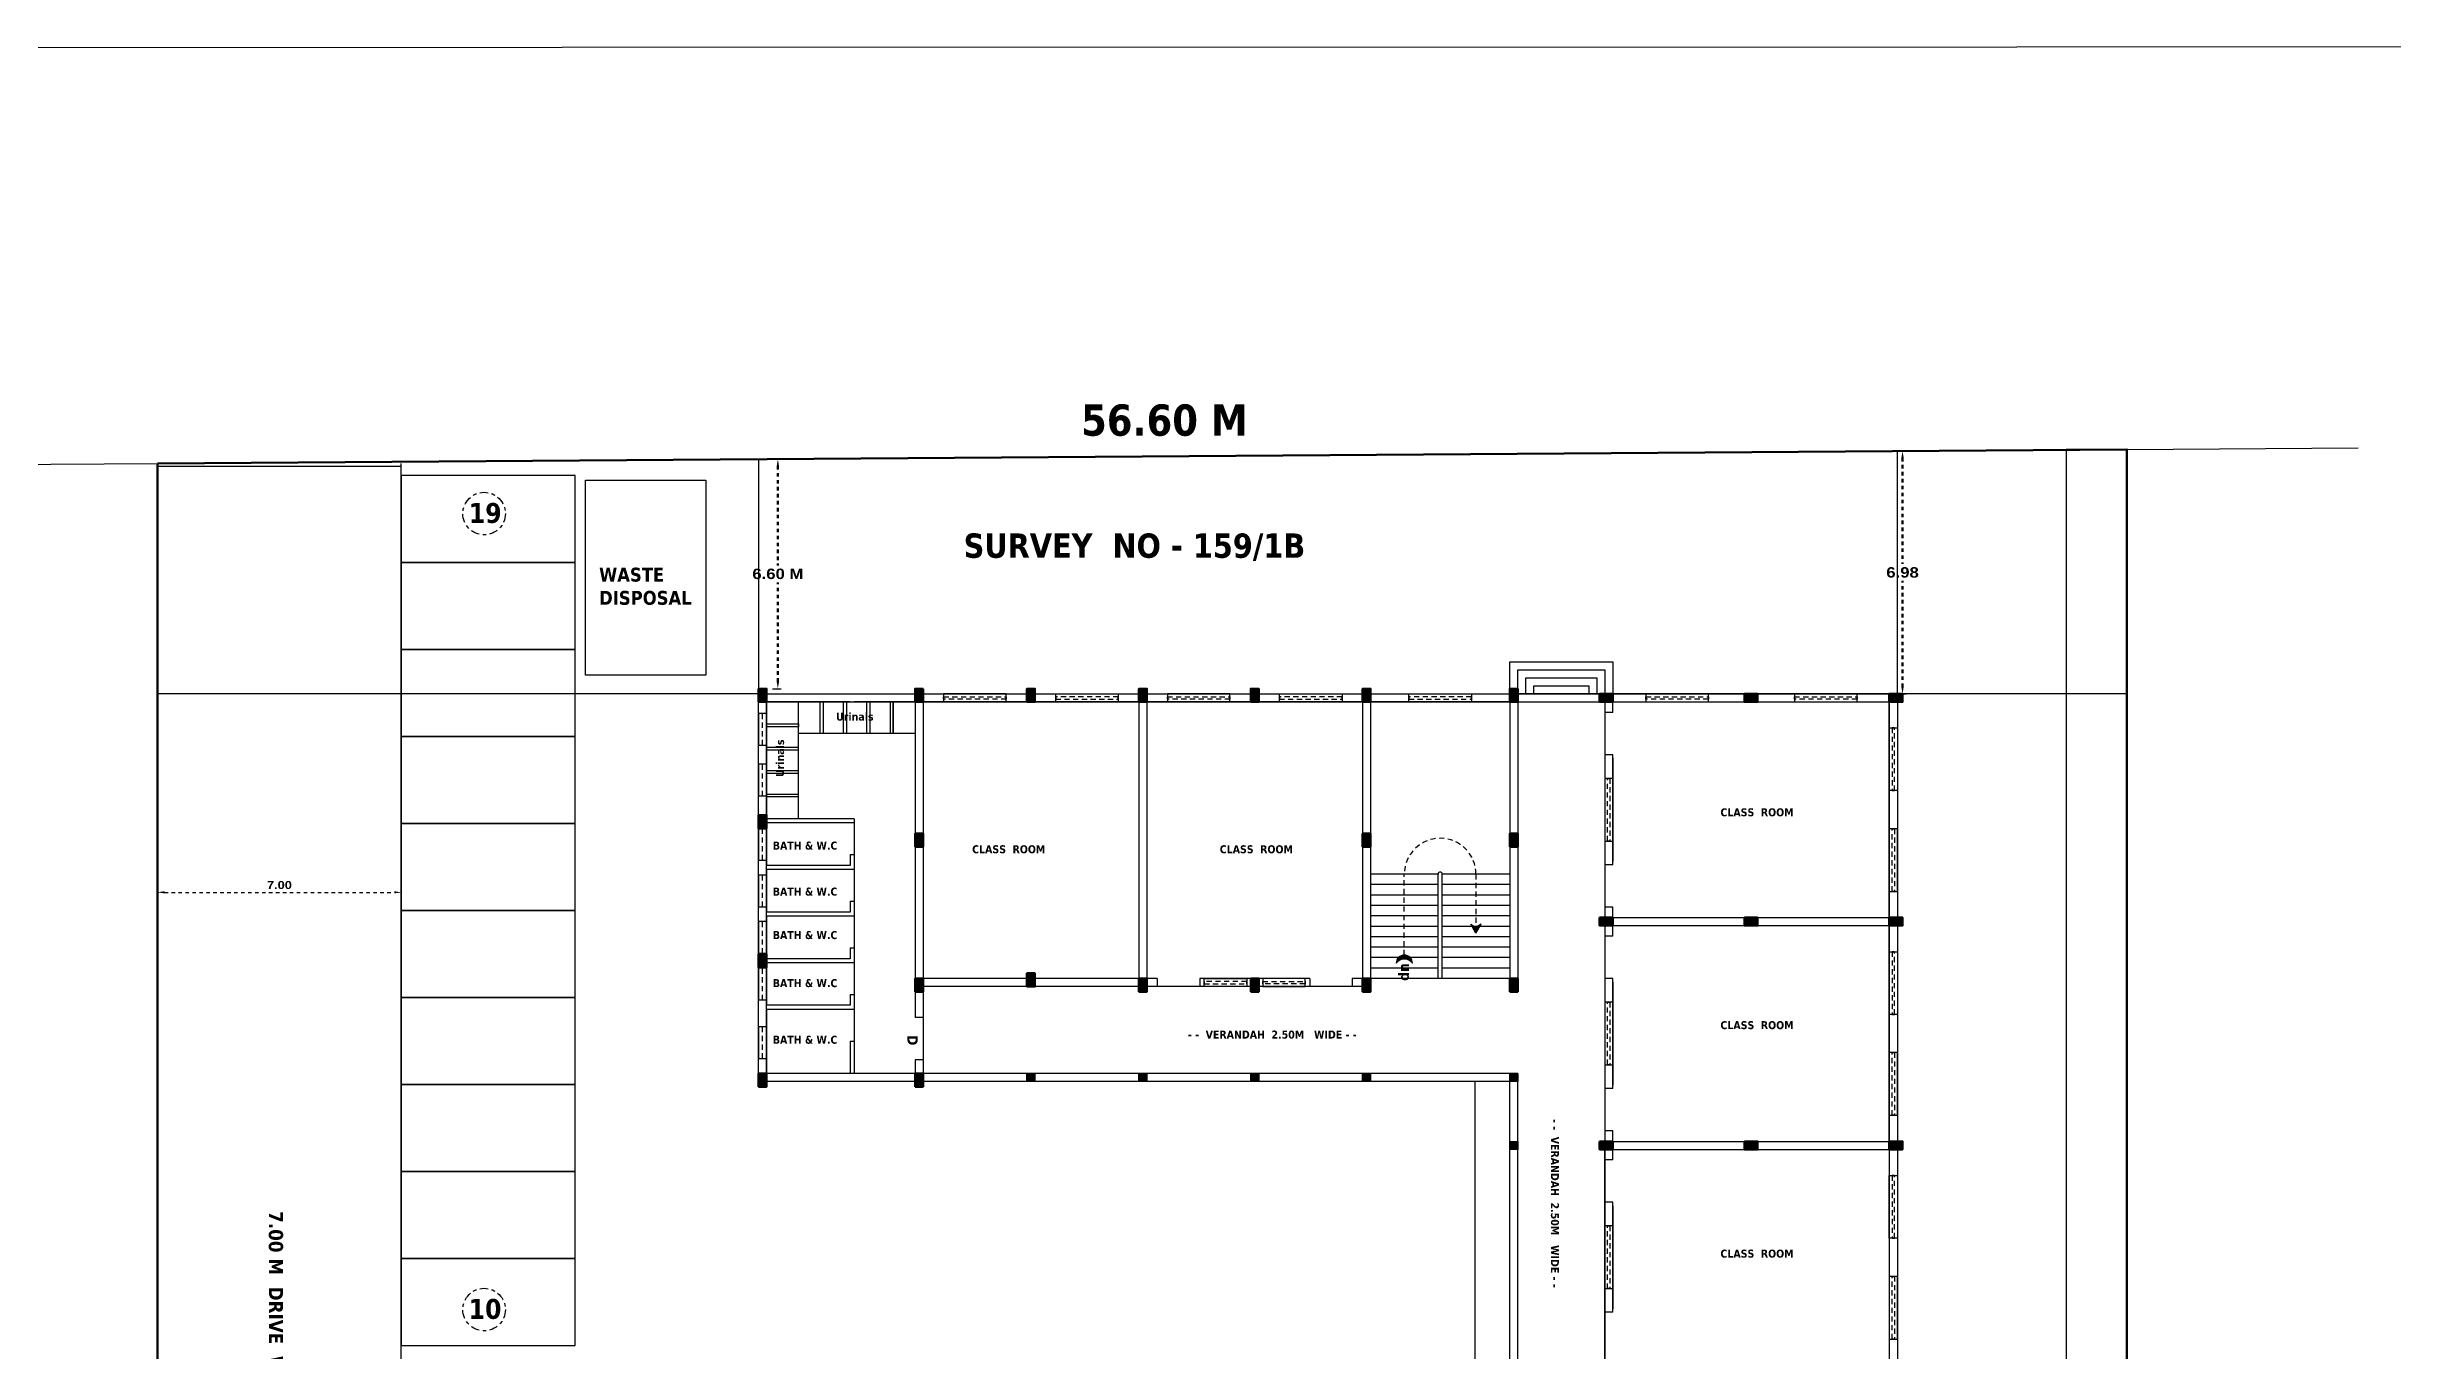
# Model space of a CAD drawing. Header units: metres. Extents: x 863 to 1571, y 626 to 804.
# Drawn here: x 1057.6 to 1125, y 765.3 to 802.7 of the extents above; entities that cross this region are included whole.
import ezdxf

# ---------------------------------------------------------------- set-up
doc = ezdxf.new("R2010")
doc.units = ezdxf.units.M
doc.header["$LTSCALE"] = 0.2
doc.header["$MEASUREMENT"] = 0
doc.header["$PDMODE"] = 2
for name, pattern in [('CENTER', [2, 1.25, -0.25, 0.25, -0.25]), ('DOT2', [0.125, 0, -0.125]), ('HIDDEN', [0.375, 0.25, -0.125])]:
    doc.linetypes.add(name, pattern=pattern)
doc.layers.get('0').update_dxf_attribs({"lineweight": 60})
for name, color, linetype in [('BLK_1_COVERED_AREA', 140, 'Continuous'), ('BLK_1_LVL_0_BLDG_FOOT_PRINT', 1, 'Continuous'), ('BLK_1_LVL_0_REAR_SETBACK', 11, 'Continuous'), ('BLK_1_LVL_0_SIDE_SETBACK1', 171, 'Continuous'), ('BLK_1_LVL_0_SIDE_SETBACK2', 7, 'Continuous'), ('Building-Line', 7, 'CENTER'), ('DRIVE_WAY', 1, 'Continuous'), ('PARKING_SLOT', 30, 'Continuous'), ('PER_AISLE_WIDTH', 4, 'Continuous'), ('PLOT_BOUNDARY', 70, 'Continuous'), ('RWH', 2, 'Continuous'), ('WASTE_DISPOSAL', 7, 'Continuous')]:
    doc.layers.add(name, color=color, linetype=linetype)
doc.styles.get("Standard").update_dxf_attribs({"font": 'ariblk.ttf', "height": 0.23})
doc.styles.add('TXT', font='txt.shx')
doc.dimstyles.get("Standard").update_dxf_attribs({"dimtxt": 0.23, "dimasz": 0.2, "dimexe": 0.12, "dimexo": 0.0625, "dimgap": 0.09, "dimtad": 1, "dimtih": 1, "dimtoh": 1, "dimzin": 1, "dimdsep": 46, "dimtxsty": 'Standard', "dimcen": 0.09, "dimazin": 0, "dimtfac": 1, "dimtix": 1, "dimtofl": 0, "dimtmove": 0, "dimatfit": 0, "dimfxl": 0, "dimtolj": 1, "dimtzin": 0, "dimarcsym": 0})

# ---------------------------------------------------------------- blocks, each defined once
blk = doc.blocks.new('A$C650768DD')
blk.add_hatch(color=4).paths.add_polyline_path([(0, 0), (0.23, 0), (0.23, 0.38), (0, 0.38)])
at = {"color": 1}
blk.add_lwpolyline([(0, 0), (0.23, 0), (0.23, 0.38), (0, 0.38)], close=True, dxfattribs=at)
blk = doc.blocks.new('*D35')
at = {"color": 0, "lineweight": -2}
for p, q in [((1078.464, 790.902), (1078.714, 790.902)), ((1078.464, 784.306), (1078.714, 784.306))]:
    blk.add_line(p, q, dxfattribs=at)
at = {"linetype": 'DOT2'}
for p, q in [((1078.614, 790.702), (1078.614, 787.849)), ((1078.614, 784.506), (1078.614, 787.359))]:
    blk.add_line(p, q, dxfattribs=at)
at = {"lineweight": -2}
for points in [[(1078.581, 790.702), (1078.648, 790.702), (1078.614, 790.902)], [(1078.581, 784.506), (1078.648, 784.506), (1078.614, 784.306)]]:
    blk.add_solid(points, dxfattribs=at)
at = {"layer": 'Defpoints', "color": 0, "lineweight": -2}
for p in [(1078.06, 790.902), (1078.06, 784.306), (1078.614, 784.306)]:
    blk.add_point(p, dxfattribs=at)
at = {"color": 0, "lineweight": -2, "insert": (1078.614, 787.604), "char_height": 0.23, "attachment_point": 5}
blk.add_mtext('\\A1;{\\H1.30435x;6.60 M}', dxfattribs=at)
blk = doc.blocks.new('*D36')
at = {"color": 0, "lineweight": -2}
for p, q in [((1110.94, 791.135), (1111.04, 791.135)), ((1110.94, 784.156), (1111.04, 784.156))]:
    blk.add_line(p, q, dxfattribs=at)
at = {"linetype": 'DOT2'}
for p, q in [((1110.94, 790.935), (1110.94, 787.891)), ((1110.94, 784.356), (1110.94, 787.401))]:
    blk.add_line(p, q, dxfattribs=at)
at = {"lineweight": -2}
for points in [[(1110.906, 790.935), (1110.973, 790.935), (1110.94, 791.135)], [(1110.906, 784.356), (1110.973, 784.356), (1110.94, 784.156)]]:
    blk.add_solid(points, dxfattribs=at)
at = {"layer": 'Defpoints', "color": 0, "lineweight": -2}
for p in [(1110.94, 791.135), (1110.94, 791.135), (1110.94, 784.156)]:
    blk.add_point(p, dxfattribs=at)
at = {"color": 0, "lineweight": -2, "insert": (1110.94, 787.646), "char_height": 0.23, "attachment_point": 5}
blk.add_mtext('\\A1;{\\H1.30435x;6.98}', dxfattribs=at)
blk = doc.blocks.new('*D286')
at = {"layer": 'Defpoints', "color": 0, "linetype": 'ByBlock', "lineweight": -2}
for p in [(1060.788, 779.01), (1067.788, 779.01), (1067.788, 778.453)]:
    blk.add_point(p, dxfattribs=at)
at = {"layer": 'DRIVE_WAY', "color": 255, "lineweight": -2}
for p, q in [((1060.788, 778.603), (1060.788, 778.353)), ((1067.788, 778.603), (1067.788, 778.353))]:
    blk.add_line(p, q, dxfattribs=at)
at = {"layer": 'DRIVE_WAY', "color": 255, "linetype": 'DOT2'}
blk.add_line((1060.988, 778.453), (1067.588, 778.453), dxfattribs=at)
at = {"layer": 'DRIVE_WAY', "color": 255, "linetype": 'ByBlock', "lineweight": -2}
for points in [[(1060.988, 778.486), (1060.988, 778.42), (1060.788, 778.453)], [(1067.588, 778.486), (1067.588, 778.42), (1067.788, 778.453)]]:
    blk.add_solid(points, dxfattribs=at)
at = {"layer": 'DRIVE_WAY', "color": 255, "linetype": 'ByBlock', "insert": (1064.288, 778.662), "char_height": 0.23, "attachment_point": 5}
blk.add_mtext('\\A1;7.00', dxfattribs=at)

msp = doc.modelspace()

# ---------------------------------------------------------------- hatches: boundary and pattern name
at = {"lineweight": -2}
h = msp.add_hatch(color=2, dxfattribs=at)
h.dxf.hatch_style = 1
h.paths.add_polyline_path([(1098.664, 777.305), (1098.528, 777.542), (1098.68, 777.445), (1098.831, 777.542), (1098.696, 777.305)])
h.paths.add_polyline_path([(1098.68, 777.277), (1098.664, 777.305), (1098.696, 777.305)])
h = msp.add_hatch(color=2, dxfattribs=at)
h.dxf.hatch_style = 1
h.paths.add_polyline_path([(1096.385, 776.416, -1), (1096.854, 776.416, 0.509611)])
h = msp.add_hatch(color=4, dxfattribs=at)
h.dxf.hatch_style = 1
h.paths.add_polyline_path([(1082.79, 773.016), (1082.79, 773.246), (1082.56, 773.246), (1082.56, 773.016)])
h = msp.add_hatch(color=4, dxfattribs=at)
h.dxf.hatch_style = 1
h.paths.add_polyline_path([(1086.005, 773.016), (1086.005, 773.246), (1085.775, 773.246), (1085.775, 773.016)])
h = msp.add_hatch(color=4, dxfattribs=at)
h.dxf.hatch_style = 1
h.paths.add_polyline_path([(1089.22, 773.016), (1089.22, 773.246), (1088.99, 773.246), (1088.99, 773.016)])
h = msp.add_hatch(color=4, dxfattribs=at)
h.dxf.hatch_style = 1
h.paths.add_polyline_path([(1092.435, 773.016), (1092.435, 773.246), (1092.205, 773.246), (1092.205, 773.016)])
h = msp.add_hatch(color=4, dxfattribs=at)
h.dxf.hatch_style = 1
h.paths.add_polyline_path([(1095.65, 773.016), (1095.65, 773.246), (1095.42, 773.246), (1095.42, 773.016)])
h = msp.add_hatch(color=4, dxfattribs=at)
h.dxf.hatch_style = 1
h.paths.add_polyline_path([(1099.88, 773.016), (1099.88, 773.246), (1099.65, 773.246), (1099.65, 773.016)])
h = msp.add_hatch(color=4, dxfattribs=at)
h.dxf.hatch_style = 1
h.paths.add_polyline_path([(1099.88, 771.066), (1099.88, 771.296), (1099.65, 771.296), (1099.65, 771.066)])

# ---------------------------------------------------------------- linework, layer by layer
at = {"color": 211, "lineweight": -2}
for p, q in [((1053.215, 790.728), (1060.788, 790.781)), ((1117.387, 791.181), (1124.036, 791.228))]:
    msp.add_line(p, q, dxfattribs=at)
at = {"lineweight": -2}
for p, q in [((1060.787, 790.781), (1060.787, 683.481)), ((1067.788, 762.366), (1067.788, 790.781)), ((1080.69, 783.926), (1078.29, 783.926)), ((1078.29, 783.926), (1078.29, 782.706)), ((1078.29, 783.926), (1078.29, 779.226)), ((1079.2, 783.926), (1079.2, 780.566)), ((1080.69, 783.926), (1080.81, 783.926)), ((1082.56, 783.926), (1080.81, 783.926)), ((1081.848, 783.016), (1081.848, 783.926)), ((1081.928, 783.016), (1081.928, 783.926)), ((1082.56, 783.966), (1082.56, 776.016)), ((1082.56, 783.926), (1082.56, 775.976)), ((1082.56, 783.926), (1082.56, 775.976)), ((1082.56, 783.926), (1082.56, 775.976)), ((1082.56, 783.926), (1082.56, 774.856)), ((1082.56, 783.926), (1082.79, 783.926)), ((1082.79, 783.966), (1082.79, 776.016)), ((1095.42, 783.926), (1082.79, 783.926)), ((1082.79, 783.926), (1082.79, 775.976)), ((1082.79, 783.926), (1082.79, 775.976)), ((1082.79, 783.926), (1082.79, 775.976)), ((1088.99, 783.926), (1088.99, 775.976)), ((1089.22, 783.926), (1089.22, 775.976)), ((1095.42, 783.926), (1095.42, 775.976)), ((1099.65, 783.926), (1095.65, 783.926)), ((1095.65, 783.926), (1095.65, 775.746)), ((1099.65, 783.926), (1099.65, 775.746)), ((1099.88, 784.156), (1099.88, 775.746)), ((1102.38, 784.156), (1099.88, 784.156)), ((1102.38, 784.156), (1102.38, 764.636)), ((1102.61, 784.156), (1110.56, 784.156)), ((1102.61, 783.626), (1102.61, 784.156)), ((1110.56, 784.156), (1102.61, 784.156)), ((1102.61, 783.926), (1110.56, 783.926)), ((1110.56, 784.156), (1110.56, 784.156)), ((1110.56, 777.726), (1110.56, 783.926)), ((1110.56, 783.926), (1110.79, 783.926)), ((1102.61, 783.626), (1102.38, 783.626)), ((1078.29, 782.683), (1078.29, 781.366)), ((1082.56, 783.016), (1079.2, 783.016)), ((1102.61, 782.406), (1102.38, 782.406)), ((1102.61, 779.246), (1102.61, 782.406)), ((1102.61, 779.246), (1102.61, 782.406)), ((1102.61, 782.306), (1102.61, 779.346)), ((1080.81, 780.566), (1078.29, 780.566)), ((1080.81, 780.566), (1080.81, 779.106)), ((1080.81, 780.446), (1078.29, 780.446)), ((1080.69, 779.226), (1078.29, 779.226)), ((1080.69, 779.536), (1080.69, 779.226)), ((1080.69, 779.536), (1080.81, 779.536)), ((1102.61, 779.246), (1102.38, 779.246)), ((1078.29, 779.106), (1078.29, 777.886)), ((1080.81, 779.106), (1078.29, 779.106)), ((1080.81, 779.106), (1080.81, 777.766)), ((1097.59, 778.976), (1095.65, 778.976)), ((1097.59, 778.676), (1095.65, 778.676)), ((1097.59, 775.976), (1097.59, 778.976)), ((1099.65, 778.976), (1097.71, 778.976)), ((1097.71, 775.976), (1097.71, 778.976)), ((1099.65, 778.676), (1097.71, 778.676)), ((1080.69, 777.886), (1078.29, 777.886)), ((1080.69, 778.196), (1080.69, 777.886)), ((1080.69, 778.196), (1080.81, 778.196)), ((1097.59, 778.376), (1095.65, 778.376)), ((1097.59, 778.076), (1095.65, 778.076)), ((1099.65, 778.376), (1097.71, 778.376)), ((1099.65, 778.076), (1097.71, 778.076)), ((1102.61, 778.026), (1102.38, 778.026)), ((1102.61, 777.196), (1102.61, 778.026)), ((1078.29, 777.766), (1078.29, 776.546)), ((1080.81, 777.766), (1078.29, 777.766)), ((1080.81, 777.766), (1080.81, 776.426)), ((1097.59, 777.776), (1095.65, 777.776)), ((1097.59, 777.476), (1095.65, 777.476)), ((1097.59, 777.176), (1095.65, 777.176)), ((1099.65, 777.776), (1097.71, 777.776)), ((1099.65, 777.476), (1097.71, 777.476)), ((1099.65, 777.176), (1097.71, 777.176)), ((1098.68, 777.277), (1098.528, 777.542)), ((1098.528, 777.542), (1098.68, 777.445)), ((1098.68, 777.277), (1098.831, 777.542)), ((1098.831, 777.542), (1098.68, 777.445)), ((1102.61, 777.196), (1102.38, 777.196)), ((1102.61, 777.726), (1110.56, 777.726)), ((1102.61, 777.496), (1110.56, 777.496)), ((1110.56, 771.296), (1110.56, 777.496)), ((1080.69, 776.546), (1078.29, 776.546)), ((1080.69, 776.856), (1080.69, 776.546)), ((1080.69, 776.856), (1080.81, 776.856)), ((1097.59, 776.876), (1095.65, 776.876)), ((1097.59, 776.576), (1095.65, 776.576)), ((1099.65, 776.876), (1097.71, 776.876)), ((1099.65, 776.576), (1097.71, 776.576)), ((1078.29, 776.426), (1078.29, 775.206)), ((1080.81, 776.426), (1078.29, 776.426)), ((1080.81, 776.426), (1080.81, 775.086)), ((1089.52, 775.976), (1082.79, 775.976)), ((1089.515, 775.976), (1082.79, 775.976)), ((1083.09, 775.976), (1082.79, 775.976)), ((1089.52, 775.976), (1089.52, 775.746)), ((1089.52, 775.976), (1089.52, 775.746)), ((1093.9, 775.976), (1090.74, 775.976)), ((1090.74, 775.976), (1090.74, 775.746)), ((1090.74, 775.976), (1090.74, 775.746)), ((1093.9, 775.976), (1093.9, 775.746)), ((1095.42, 775.976), (1095.12, 775.976)), ((1095.12, 775.976), (1095.12, 775.746)), ((1095.42, 775.976), (1095.42, 775.746)), ((1097.59, 776.276), (1095.65, 776.276)), ((1097.71, 775.976), (1095.65, 775.976)), ((1099.65, 776.276), (1097.71, 776.276)), ((1099.65, 775.976), (1097.71, 775.976)), ((1102.61, 775.976), (1102.38, 775.976)), ((1102.61, 772.816), (1102.61, 775.976)), ((1102.61, 772.816), (1102.61, 775.976)), ((1102.61, 775.876), (1102.61, 772.916)), ((1080.69, 775.206), (1078.29, 775.206)), ((1080.69, 775.516), (1080.69, 775.206)), ((1080.69, 775.516), (1080.81, 775.516)), ((1095.65, 775.746), (1082.56, 775.746)), ((1082.56, 775.596), (1082.56, 774.856)), ((1082.79, 775.746), (1082.79, 773.246)), ((1099.65, 775.746), (1099.88, 775.746)), ((1078.29, 775.086), (1078.29, 773.366)), ((1080.81, 775.086), (1078.29, 775.086)), ((1078.29, 774.546), (1078.29, 773.246)), ((1080.81, 775.086), (1080.81, 773.246)), ((1080.81, 774.546), (1080.81, 773.246)), ((1082.79, 774.856), (1082.56, 774.856)), ((1080.69, 774.176), (1080.69, 773.246)), ((1080.69, 774.176), (1080.81, 774.176)), ((1080.69, 773.246), (1078.29, 773.246)), ((1080.81, 773.246), (1078.29, 773.246)), ((1082.56, 773.246), (1080.81, 773.246)), ((1082.56, 773.636), (1082.56, 773.191)), ((1082.79, 773.636), (1082.56, 773.636)), ((1082.56, 773.136), (1082.56, 773.246)), ((1082.56, 773.136), (1082.56, 773.246)), ((1096.15, 773.246), (1082.79, 773.246)), ((1082.79, 773.246), (1082.79, 773.246)), ((1086.005, 773.246), (1086.005, 773.246)), ((1089.22, 773.246), (1089.22, 773.246)), ((1092.435, 773.246), (1092.435, 773.246)), ((1095.65, 773.246), (1095.65, 773.246)), ((1099.88, 773.246), (1099.88, 773.246)), ((1082.56, 773.016), (1082.56, 773.016)), ((1085.775, 773.016), (1085.775, 773.016)), ((1088.99, 773.016), (1088.99, 773.016)), ((1092.205, 773.016), (1092.205, 773.016)), ((1095.42, 773.016), (1095.42, 773.016)), ((1098.65, 773.016), (1098.65, 750.874)), ((1099.65, 773.016), (1099.65, 773.016)), ((1102.61, 772.816), (1102.38, 772.816)), ((1099.88, 771.296), (1099.88, 771.296)), ((1102.61, 771.596), (1102.38, 771.596)), ((1102.38, 764.636), (1102.38, 771.296)), ((1102.61, 770.766), (1102.61, 771.596)), ((1102.61, 771.296), (1110.56, 771.296)), ((1102.61, 771.296), (1110.56, 771.296)), ((1106.625, 771.066), (1106.625, 771.296)), ((1110.79, 771.066), (1110.79, 771.296)), ((1099.65, 771.066), (1099.65, 771.066)), ((1102.61, 770.766), (1102.38, 770.766)), ((1102.61, 771.066), (1110.56, 771.066)), ((1102.61, 771.066), (1110.56, 771.066)), ((1102.61, 769.546), (1102.38, 769.546)), ((1102.61, 766.386), (1102.61, 769.546)), ((1102.61, 766.386), (1102.61, 769.546)), ((1102.61, 769.446), (1102.61, 766.486)), ((1102.61, 766.386), (1102.38, 766.386))]:
    msp.add_line(p, q, dxfattribs=at)
at = {"color": 143, "linetype": 'HIDDEN', "lineweight": -2, "ltscale": 3}
for p, q in [((1078.175, 782.683), (1078.175, 783.593)), ((1078.175, 781.223), (1078.175, 782.133)), ((1078.175, 779.381), (1078.175, 780.291)), ((1078.175, 778.041), (1078.175, 778.951)), ((1096.62, 776.65), (1096.62, 778.976)), ((1098.68, 778.976), (1098.68, 777.277)), ((1078.175, 776.701), (1078.175, 777.611)), ((1078.175, 775.361), (1078.175, 776.271)), ((1078.175, 773.68), (1078.175, 774.59))]:
    msp.add_line(p, q, dxfattribs=at)
at = {"lineweight": -2}
for points in [[(863.385, 660.625), (1156.028, 660.687), (1156.028, 802.75), (863.385, 802.688)], [(1079.79, 698.736), (1079.79, 732.028), (1090.469, 732.028), (1090.469, 717.596), (1099.88, 717.596), (1099.88, 773.246), (1078.29, 773.247), (1078.29, 783.926), (1099.65, 783.926), (1110.56, 783.926), (1110.56, 698.736), (1099.65, 698.736), (1099.65, 696.09), (1090.7, 696.09), (1090.7, 698.736)], [(1079.912, 783.926), (1079.912, 783.016), (1079.832, 783.016), (1079.832, 783.926)], [(1080.584, 783.926), (1080.584, 783.016), (1080.504, 783.016), (1080.504, 783.926)], [(1081.256, 783.926), (1081.256, 783.016), (1081.176, 783.016), (1081.176, 783.926)], [(1081.928, 783.926), (1081.928, 783.016), (1081.848, 783.016), (1081.848, 783.926)], [(1078.293, 783.294), (1079.203, 783.294), (1079.203, 783.214), (1078.293, 783.214)], [(1078.29, 782.622), (1079.2, 782.622), (1079.2, 782.542), (1078.29, 782.542)], [(1078.29, 781.95), (1079.2, 781.95), (1079.2, 781.87), (1078.29, 781.87)], [(1078.29, 781.278), (1079.2, 781.278), (1079.2, 781.198), (1078.29, 781.198)]]:
    msp.add_lwpolyline(points, close=True, dxfattribs=at)
for points in [[(1099.65, 784.156), (1099.65, 785.076), (1102.61, 785.076), (1102.61, 784.156)], [(1099.88, 784.156), (1099.88, 784.846), (1102.38, 784.846), (1102.38, 784.156)], [(1100.11, 784.156), (1100.11, 784.616), (1102.15, 784.616), (1102.15, 784.156)], [(1100.34, 784.156), (1100.34, 784.386), (1101.92, 784.386), (1101.92, 784.156)], [(1102.61, 779.346), (1102.61, 782.306)], [(1102.61, 779.346), (1102.61, 782.306)], [(1102.61, 772.916), (1102.61, 775.876)], [(1102.61, 772.916), (1102.61, 775.876)], [(1102.61, 766.486), (1102.61, 769.446)], [(1102.61, 766.486), (1102.61, 769.446)]]:
    msp.add_lwpolyline(points, dxfattribs=at)
at = {"color": 4, "lineweight": -2}
for points in [[(1085.179, 784.156), (1083.379, 784.156), (1083.379, 783.926), (1085.179, 783.926)], [(1086.6, 784.156), (1088.4, 784.156), (1088.4, 783.926), (1086.6, 783.926)], [(1091.609, 784.156), (1089.809, 784.156), (1089.809, 783.926), (1091.609, 783.926)], [(1093.03, 784.156), (1094.83, 784.156), (1094.83, 783.926), (1093.03, 783.926)], [(1096.75, 784.156), (1098.55, 784.156), (1098.55, 783.926), (1096.75, 783.926)], [(1105.361, 784.156), (1103.561, 784.156), (1103.561, 783.926), (1105.361, 783.926)], [(1109.632, 784.156), (1107.832, 784.156), (1107.832, 783.926), (1109.632, 783.926)], [(1078.06, 783.593), (1078.06, 782.683), (1078.29, 782.683), (1078.29, 783.593)], [(1110.79, 783.176), (1110.79, 781.376), (1110.56, 781.376), (1110.56, 783.176)], [(1078.06, 782.133), (1078.06, 781.223), (1078.29, 781.223), (1078.29, 782.133)], [(1102.38, 781.726), (1102.38, 779.926), (1102.61, 779.926), (1102.61, 781.726)], [(1102.38, 781.726), (1102.38, 779.926), (1102.61, 779.926), (1102.61, 781.726)], [(1078.06, 780.291), (1078.06, 779.381), (1078.29, 779.381), (1078.29, 780.291)], [(1110.79, 778.476), (1110.79, 780.276), (1110.56, 780.276), (1110.56, 778.476)], [(1078.06, 778.951), (1078.06, 778.041), (1078.29, 778.041), (1078.29, 778.951)], [(1078.06, 777.611), (1078.06, 776.701), (1078.29, 776.701), (1078.29, 777.611)], [(1110.79, 776.746), (1110.79, 774.946), (1110.56, 774.946), (1110.56, 776.746)], [(1078.06, 776.271), (1078.06, 775.361), (1078.29, 775.361), (1078.29, 776.271)], [(1092.089, 775.746), (1090.869, 775.746), (1090.869, 775.976), (1092.089, 775.976)], [(1092.089, 775.746), (1090.869, 775.746), (1090.869, 775.976), (1092.089, 775.976)], [(1092.55, 775.746), (1093.77, 775.746), (1093.77, 775.976), (1092.55, 775.976)], [(1092.55, 775.746), (1093.77, 775.746), (1093.77, 775.976), (1092.55, 775.976)], [(1102.38, 775.296), (1102.38, 773.496), (1102.61, 773.496), (1102.61, 775.296)], [(1102.38, 775.296), (1102.38, 773.496), (1102.61, 773.496), (1102.61, 775.296)], [(1078.06, 774.59), (1078.06, 773.68), (1078.29, 773.68), (1078.29, 774.59)], [(1110.79, 772.046), (1110.79, 773.846), (1110.56, 773.846), (1110.56, 772.046)], [(1110.79, 770.316), (1110.79, 768.516), (1110.56, 768.516), (1110.56, 770.316)], [(1102.38, 768.866), (1102.38, 767.066), (1102.61, 767.066), (1102.61, 768.866)], [(1102.38, 768.866), (1102.38, 767.066), (1102.61, 767.066), (1102.61, 768.866)], [(1110.79, 765.616), (1110.79, 767.416), (1110.56, 767.416), (1110.56, 765.616)]]:
    msp.add_lwpolyline(points, close=True, dxfattribs=at)
at = {"color": 143, "linetype": 'HIDDEN', "lineweight": -2, "ltscale": 3}
for points in [[(1085.179, 784.008), (1083.379, 784.008), (1083.379, 784.074), (1085.179, 784.074)], [(1086.6, 784.008), (1088.4, 784.008), (1088.4, 784.074), (1086.6, 784.074)], [(1091.609, 784.008), (1089.809, 784.008), (1089.809, 784.074), (1091.609, 784.074)], [(1093.03, 784.008), (1094.83, 784.008), (1094.83, 784.074), (1093.03, 784.074)], [(1096.75, 784.008), (1098.55, 784.008), (1098.55, 784.074), (1096.75, 784.074)], [(1105.361, 784.008), (1103.561, 784.008), (1103.561, 784.074), (1105.361, 784.074)], [(1109.632, 784.008), (1107.832, 784.008), (1107.832, 784.074), (1109.632, 784.074)], [(1110.642, 783.176), (1110.642, 781.376), (1110.708, 781.376), (1110.708, 783.176)], [(1102.528, 781.726), (1102.528, 779.926), (1102.462, 779.926), (1102.462, 781.726)], [(1110.642, 778.476), (1110.642, 780.276), (1110.708, 780.276), (1110.708, 778.476)], [(1110.642, 776.746), (1110.642, 774.946), (1110.708, 774.946), (1110.708, 776.746)], [(1092.089, 775.894), (1090.869, 775.894), (1090.869, 775.828), (1092.089, 775.828)], [(1092.55, 775.894), (1093.77, 775.894), (1093.77, 775.828), (1092.55, 775.828)], [(1102.528, 775.296), (1102.528, 773.496), (1102.462, 773.496), (1102.462, 775.296)], [(1110.642, 772.046), (1110.642, 773.846), (1110.708, 773.846), (1110.708, 772.046)], [(1110.642, 770.316), (1110.642, 768.516), (1110.708, 768.516), (1110.708, 770.316)], [(1102.528, 768.866), (1102.528, 767.066), (1102.462, 767.066), (1102.462, 768.866)], [(1110.642, 765.616), (1110.642, 767.416), (1110.708, 767.416), (1110.708, 765.616)]]:
    msp.add_lwpolyline(points, close=True, dxfattribs=at)
at = {"color": 1, "lineweight": -2}
for points in [[(1082.79, 773.246), (1082.79, 773.016), (1082.56, 773.016), (1082.56, 773.246)], [(1086.005, 773.246), (1086.005, 773.016), (1085.775, 773.016), (1085.775, 773.246)], [(1089.22, 773.246), (1089.22, 773.016), (1088.99, 773.016), (1088.99, 773.246)], [(1092.435, 773.246), (1092.435, 773.016), (1092.205, 773.016), (1092.205, 773.246)], [(1095.65, 773.246), (1095.65, 773.016), (1095.42, 773.016), (1095.42, 773.246)], [(1099.88, 773.246), (1099.88, 773.016), (1099.65, 773.016), (1099.65, 773.246)], [(1099.88, 771.296), (1099.88, 771.066), (1099.65, 771.066), (1099.65, 771.296)]]:
    msp.add_lwpolyline(points, close=True, dxfattribs=at)
at = {"color": 143, "linetype": 'HIDDEN', "lineweight": -2, "ltscale": 3}
msp.add_arc((1097.65, 778.976), 1.03, 0, 180, dxfattribs=at)
at = {"lineweight": -2}
for centre, radius, start, end in [((1097.65, 778.976), 0.06, 0, 180), ((1096.62, 776.416), 0.234, 0, 180), ((1096.62, 776.246), 0.29, 35.99219, 144.00781)]:
    msp.add_arc(centre, radius, start, end, dxfattribs=at)
at = {"layer": 'BLK_1_COVERED_AREA', "color": 140, "lineweight": -2}
msp.add_lwpolyline([(1078.06, 784.156), (1110.79, 784.156), (1110.79, 698.506), (1099.88, 698.506), (1099.88, 695.86), (1090.47, 695.86), (1090.47, 698.506), (1079.56, 698.506), (1079.56, 732.26), (1090.699, 732.258), (1090.699, 717.826), (1099.65, 717.826), (1099.65, 773.016), (1078.06, 773.017)], close=True, dxfattribs=at)
at = {"layer": 'BLK_1_LVL_0_BLDG_FOOT_PRINT', "color": 1, "lineweight": -2}
msp.add_lwpolyline([(1078.06, 784.156), (1110.79, 784.156), (1110.79, 698.506), (1099.88, 698.506), (1099.88, 695.86), (1090.47, 695.86), (1090.47, 698.506), (1079.56, 698.506), (1079.56, 732.26), (1090.699, 732.258), (1090.699, 717.826), (1099.65, 717.826), (1099.65, 773.016), (1078.06, 773.017)], close=True, dxfattribs=at)
at = {"layer": 'BLK_1_LVL_0_REAR_SETBACK', "color": 11, "lineweight": -2}
msp.add_lwpolyline([(1110.791, 791.134), (1078.06, 790.903), (1078.06, 784.156), (1110.79, 784.156)], close=True, dxfattribs=at)
at = {"layer": 'BLK_1_LVL_0_SIDE_SETBACK1', "color": 171, "lineweight": -2}
msp.add_lwpolyline([(1099.65, 773.016), (1078.06, 773.017), (1078.06, 784.156), (1060.788, 784.156), (1060.788, 698.506), (1079.56, 698.506), (1079.56, 732.258), (1090.699, 732.258), (1090.699, 717.826), (1099.65, 717.826)], close=True, dxfattribs=at)
at = {"layer": 'BLK_1_LVL_0_SIDE_SETBACK2', "color": 102, "lineweight": -2}
msp.add_lwpolyline([(1117.386, 784.156), (1110.79, 784.156), (1110.79, 698.506), (1117.385, 698.506)], close=True, dxfattribs=at)
at = {"layer": 'Building-Line', "color": 7, "lineweight": -2}
for centre in [(1070.172, 789.338), (1070.172, 766.463)]:
    msp.add_circle(centre, 0.611, dxfattribs=at)
at = {"layer": 'DRIVE_WAY', "color": 255, "linetype": 'ByBlock'}
msp.add_lwpolyline([(1067.788, 790.692), (1060.788, 790.692), (1060.788, 683.481), (1067.788, 683.481)], close=True, dxfattribs=at)
at = {"layer": 'PARKING_SLOT', "color": 30, "lineweight": -2}
for points in [[(1067.788, 787.929), (1072.788, 787.929), (1072.788, 790.429), (1067.788, 790.429)], [(1067.788, 785.429), (1072.788, 785.429), (1072.788, 787.929), (1067.788, 787.929)], [(1067.788, 782.929), (1072.788, 782.929), (1072.788, 785.429), (1067.788, 785.429)], [(1067.788, 780.429), (1072.788, 780.429), (1072.788, 782.929), (1067.788, 782.929)], [(1067.788, 777.929), (1072.788, 777.929), (1072.788, 780.429), (1067.788, 780.429)], [(1067.788, 775.429), (1072.788, 775.429), (1072.788, 777.929), (1067.788, 777.929)], [(1067.788, 772.929), (1072.788, 772.929), (1072.788, 775.429), (1067.788, 775.429)], [(1067.788, 770.429), (1072.788, 770.429), (1072.788, 772.929), (1067.788, 772.929)], [(1067.788, 767.929), (1072.788, 767.929), (1072.788, 770.429), (1067.788, 770.429)], [(1067.788, 765.429), (1072.788, 765.429), (1072.788, 767.929), (1067.788, 767.929)]]:
    msp.add_lwpolyline(points, close=True, dxfattribs=at)
at = {"layer": 'PER_AISLE_WIDTH', "color": 5, "linetype": 'ByBlock'}
msp.add_lwpolyline([(1067.788, 790.692), (1060.788, 790.692), (1060.788, 683.481), (1067.788, 683.481)], close=True, dxfattribs=at)
at = {"layer": 'PLOT_BOUNDARY', "color": 70, "lineweight": 80}
msp.add_lwpolyline([(1060.788, 790.781), (1117.387, 791.181), (1117.385, 683.481), (1060.788, 683.481)], close=True, dxfattribs=at)
at = {"layer": 'RWH', "color": 130, "lineweight": -2}
msp.add_lwpolyline([(1117.387, 791.181), (1115.643, 791.181), (1115.643, 706.174), (1117.387, 706.174)], close=True, dxfattribs=at)
at = {"layer": 'WASTE_DISPOSAL', "color": 2, "lineweight": -2}
msp.add_lwpolyline([(1073.083, 790.295), (1076.541, 790.295), (1076.541, 784.694), (1073.083, 784.694)], close=True, dxfattribs=at)

# ---------------------------------------------------------------- block references
at = {"color": 1, "lineweight": -2}
for p in [(1078.06, 783.926), (1085.775, 783.926), (1088.99, 783.926), (1092.205, 783.926), (1095.42, 783.926), (1099.65, 783.926), (1078.06, 780.291), (1082.56, 779.761), (1095.42, 779.761), (1099.65, 779.761), (1078.06, 776.297), (1082.56, 775.596), (1082.56, 775.596), (1082.56, 775.596), (1082.56, 775.596), (1085.775, 775.746), (1088.99, 775.596), (1092.205, 775.596), (1095.42, 775.596), (1099.65, 775.596), (1078.06, 772.866), (1082.56, 772.866), (1082.56, 772.866)]:
    msp.add_blockref('A$C650768DD', p, dxfattribs=at)
for p, rotation in [((1082.79, 784.306), 180), ((1082.79, 784.306), 180), ((1102.23, 784.156), 270), ((1106.395, 784.156), 270), ((1110.56, 784.156), 270), ((1102.23, 777.726), 270), ((1106.395, 777.726), 270), ((1110.56, 777.726), 270), ((1102.23, 771.296), 270), ((1106.395, 771.296), 270), ((1110.56, 771.296), 270)]:
    msp.add_blockref('A$C650768DD', p, dxfattribs=dict(at, rotation=rotation))

# ---------------------------------------------------------------- texts
at = {"lineweight": -2, "attachment_point": 1, "style": 'TXT'}
for s, insert, char_height, width in [('{\\fTahoma|b1|i0|c0|p34;\\W9.13591;  \\W1;56.60 M}', (1080.577, 792.476), 0.9, 18.095), ('{\\fTahoma|b1|i0|c0|p34;\\W0.42136; \\W1;SURVEY  NO - 159/1B}', (1083.833, 788.767), 0.7, 10.77767), ('{\\fTahoma|b1|i0|c0|p34;\\W0.12324; \\W1;Urinals}', (1080.273, 783.617), 0.23, 1.11368), ('{\\fTahoma|b1|i0|c0|p34; CLASS  ROOM}', (1105.611, 780.868), 0.23, 2.1727), ('{\\fTahoma|b1|i0|c0|p34;\\W1.19335; \\W1;BATH & W.C}', (1078.357, 779.911), 0.23, 2.12391), ('{\\fTahoma|b1|i0|c0|p34; CLASS  ROOM}', (1084.104, 779.806), 0.23, 2.1727), ('{\\fTahoma|b1|i0|c0|p34; CLASS  ROOM}', (1091.221, 779.806), 0.23, 2.1727), ('{\\fTahoma|b1|i0|c0|p34;\\W1.19335; \\W1;BATH & W.C}', (1078.357, 778.589), 0.23, 2.12391), ('{\\fTahoma|b1|i0|c0|p34;\\W1.19335; \\W1;BATH & W.C}', (1078.357, 777.34), 0.23, 2.12391), ('{\\fTahoma|b1|i0|c0|p34;\\W1.19335; \\W1;BATH & W.C}', (1078.357, 775.959), 0.23, 2.12391), ('{\\fTahoma|b1|i0|c0|p34;\\W0.10407; \\W1;- -  VERANDAH  2.50M   WIDE - -}', (1090.389, 774.48), 0.23, 5.15158), ('{\\fTahoma|b1|i0|c0|p34; CLASS  ROOM}', (1105.611, 774.751), 0.23, 2.1727), ('{\\fTahoma|b1|i0|c0|p34;\\W1.19335; \\W1;BATH & W.C}', (1078.357, 774.332), 0.23, 2.12391), ('{\\fTahoma|b1|i0|c0|p34; CLASS  ROOM}', (1105.611, 768.185), 0.23, 2.1727)]:
    msp.add_mtext(s, dxfattribs=dict(at, insert=insert, char_height=char_height, width=width))
at = {"color": 7, "lineweight": -2, "attachment_point": 1, "style": 'TXT'}
for s, insert, char_height, width in [('{\\fTahoma|b1|i0|c0|p34;\\W3.87574; \\W1;19}', (1068.821, 789.643), 0.5729, 2.68018), ('\\pt3.6;{\\fTahoma|b1|i0|c0|p34;WASTE\\PDISPOSAL}', (1073.477, 787.783), 0.4, 2.79555), ('{\\fTahoma|b1|i0|c0|p34;\\W3.85908; \\W1;10}', (1068.821, 766.768), 0.5729, 2.68018)]:
    msp.add_mtext(s, dxfattribs=dict(at, insert=insert, char_height=char_height, width=width))
at = {"lineweight": -2, "style": 'TXT'}
for s, insert, char_height, width, attachment_point, rotation in [('{\\fTahoma|b1|i0|c0|p34;\\W0.12324; \\W1;Urinals}', (1078.562, 781.754), 0.23, 1.11368, 1, 90), ('{\\fTahoma|b1|i0|c0|p34;up}', (1096.443, 775.91), 0.3, 35.65845, 9, 270), ('{\\fTahoma|b1|i0|c0|p34;D}', (1082.637, 774.348), 0.3, 35.65845, 1, 270), ('{\\fTahoma|b1|i0|c0|p34;\\W0.10407; \\W1;- -  VERANDAH  2.50M   WIDE - -}', (1101.064, 771.951), 0.23, 5.15158, 1, 270)]:
    msp.add_mtext(s, dxfattribs=dict(at, insert=insert, char_height=char_height, width=width, attachment_point=attachment_point, rotation=rotation))
at = {"layer": 'DRIVE_WAY', "color": 255, "lineweight": -2, "insert": (1064.393, 769.291), "char_height": 0.40841, "width": 5.78701, "attachment_point": 1, "rotation": 270, "style": 'TXT'}
msp.add_mtext('{\\fTahoma|b1|i0|c0|p34;7.00 M  DRIVE  WAY }', dxfattribs=at)

# ---------------------------------------------------------------- dimensions: what is measured, and where the dimension line sits
at = {"lineweight": -2}
for base, p1, p2, text, picture, middle in [((1078.614, 784.306), (1078.06, 790.902), (1078.06, 784.306), '{\\H1.30435x;<> M}', '*D35', (1078.614, 787.604)), ((1110.94, 791.135), (1110.94, 784.156), (1110.94, 791.135), '{\\H1.30435x;<>}', '*D36', (1110.94, 787.646))]:
    dim = msp.add_linear_dim(base=base, p1=p1, p2=p2, angle=90, text=text, dimstyle='Standard', override={"dimtxt": 0.21, "dimexe": 0.1, "dimclrd": 256, "dimfxl": 0.15, "dimlwd": 65535, "dimarcsym": 2}, dxfattribs=at)
    dim.commit()
    dim.dimension.update_dxf_attribs({"geometry": picture, "text_midpoint": middle})
at = {"layer": 'DRIVE_WAY', "color": 255, "linetype": 'ByBlock'}
dim = msp.add_linear_dim(base=(1067.788, 778.453), p1=(1060.788, 779.01), p2=(1067.788, 779.01), dimstyle='Standard', override={"dimexe": 0.1, "dimclrd": 255, "dimclre": 255, "dimclrt": 255, "dimfxl": 0.15, "dimlwd": 65535, "dimarcsym": 2}, dxfattribs=at)
dim.commit()
dim.dimension.update_dxf_attribs({"geometry": '*D286', "text_midpoint": (1064.288, 778.662)})

doc.saveas('drawing.dxf')
